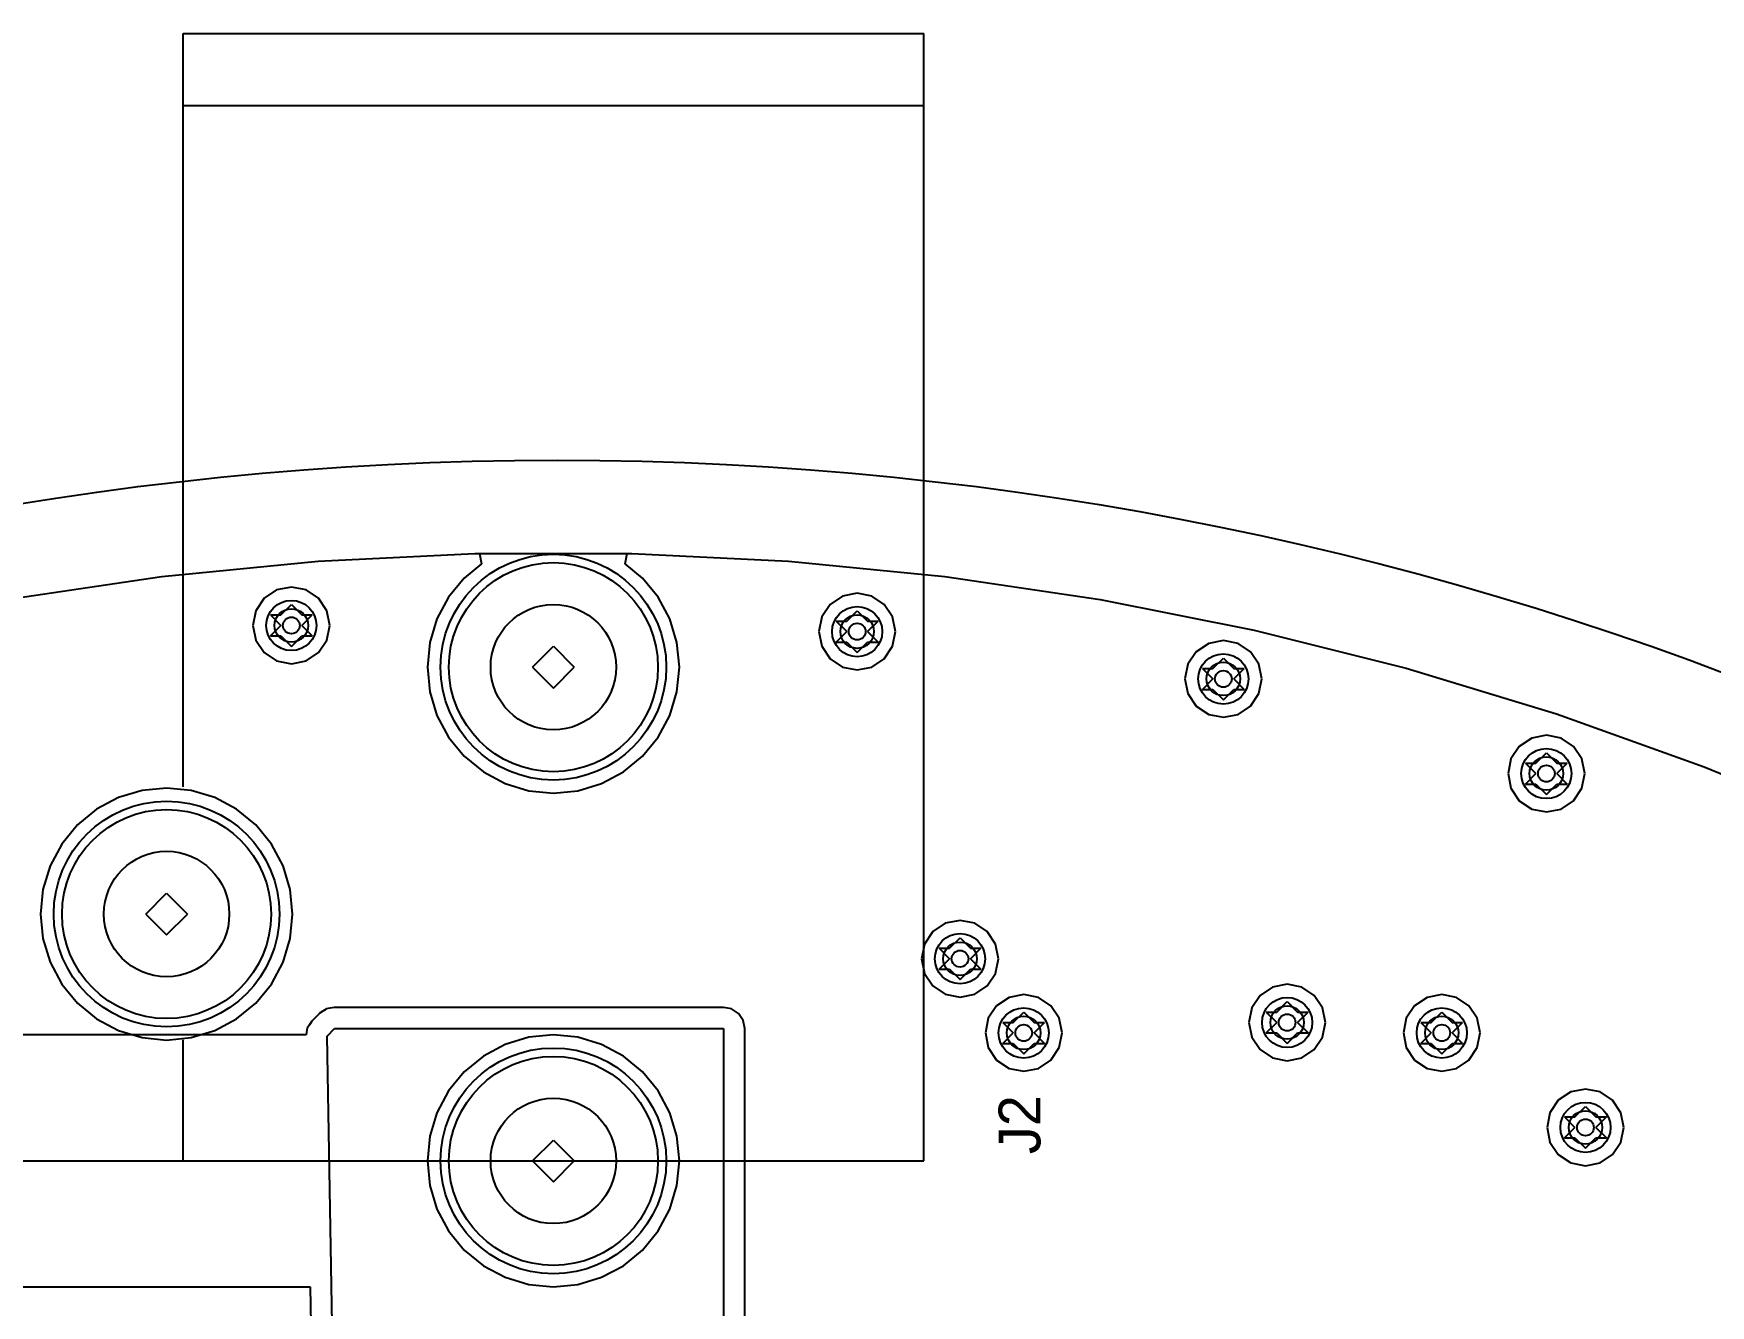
# Model space of a CAD drawing. Header units: millimetres. Extents: x 7.3 to 18.4, y 2.4 to 9.4.
# Drawn here: x 9.126 to 9.929, y 5.27 to 5.878 of the extents above; entities that cross this region are included whole.
import ezdxf

# ---------------------------------------------------------------- set-up
doc = ezdxf.new("R2010")
doc.units = ezdxf.units.MM
doc.header["$MEASUREMENT"] = 0
for name, color, linetype in [('BottomLayer', 5, 'Continuous'), ('BottomSolder', 6, 'Continuous'), ('DrillDrawing', 1, 'Continuous'), ('Mechanical1', 6, 'Continuous'), ('MidLayer1', 16, 'Continuous'), ('MidLayer2', 76, 'Continuous'), ('MultiLayer', 9, 'Continuous'), ('PadHoleLayer', 156, 'Continuous'), ('TopLayer', 1, 'Continuous'), ('TopOverlay', 2, 'Continuous'), ('TopSolder', 216, 'Continuous'), ('ViaHoleLayer', 16, 'Continuous')]:
    doc.layers.add(name, color=color, linetype=linetype)

msp = doc.modelspace()

# ---------------------------------------------------------------- linework, layer by layer
at = {"layer": 'BottomLayer'}
for p, q in [((9.18773, 5.61837), (9.26245, 5.62573)), ((9.26245, 5.62573), (9.33745, 5.62942)), ((9.33745, 5.62942), (9.41255, 5.62942)), ((9.41255, 5.62942), (9.48755, 5.62573)), ((9.48755, 5.62573), (9.56227, 5.61837)), ((9.11345, 5.60735), (9.18773, 5.61837)), ((9.56227, 5.61837), (9.63655, 5.60735)), ((9.63655, 5.60735), (9.7102, 5.5927)), ((9.7102, 5.5927), (9.78304, 5.57446)), ((9.78304, 5.57446), (9.85489, 5.55266)), ((9.85489, 5.55266), (9.9256, 5.52736)), ((9.9256, 5.52736), (9.99497, 5.49863)), ((9.375, 5.39907), (9.36324, 5.39791)), ((9.38676, 5.39791), (9.375, 5.39907)), ((9.35193, 5.39448), (9.3415, 5.38891)), ((9.36324, 5.39791), (9.35193, 5.39448)), ((9.39807, 5.39448), (9.38676, 5.39791)), ((9.4085, 5.38891), (9.39807, 5.39448)), ((9.3415, 5.38891), (9.33237, 5.38141)), ((9.41763, 5.38141), (9.4085, 5.38891)), ((9.33237, 5.38141), (9.32487, 5.37228)), ((9.42513, 5.37228), (9.41763, 5.38141)), ((9.32487, 5.37228), (9.3193, 5.36185)), ((9.4307, 5.36185), (9.42513, 5.37228)), ((9.3193, 5.36185), (9.31587, 5.35054)), ((9.43413, 5.35054), (9.4307, 5.36185)), ((9.31587, 5.35054), (9.31471, 5.33878)), ((9.43529, 5.33878), (9.43413, 5.35054)), ((9.31471, 5.33878), (9.31587, 5.32702)), ((9.43413, 5.32702), (9.43529, 5.33878)), ((9.31587, 5.32702), (9.3193, 5.31571)), ((9.4307, 5.31571), (9.43413, 5.32702)), ((9.3193, 5.31571), (9.32487, 5.30528)), ((9.42513, 5.30528), (9.4307, 5.31571)), ((9.32487, 5.30528), (9.33237, 5.29615)), ((9.41763, 5.29615), (9.42513, 5.30528)), ((9.33237, 5.29615), (9.3415, 5.28865)), ((9.4085, 5.28865), (9.41763, 5.29615)), ((9.3415, 5.28865), (9.35193, 5.28308)), ((9.39807, 5.28308), (9.4085, 5.28865)), ((9.35193, 5.28308), (9.36324, 5.27965)), ((9.36324, 5.27965), (9.375, 5.27849)), ((9.375, 5.27849), (9.38676, 5.27965)), ((9.38676, 5.27965), (9.39807, 5.28308))]:
    msp.add_line(p, q, dxfattribs=at)
for centre, radius in [((9.375, 5.575), 0.05), ((9.24965, 5.59496), 0.008), ((9.52032, 5.59201), 0.008), ((9.69551, 5.56937), 0.008), ((9.85004, 5.52409), 0.008), ((9.18996, 5.45689), 0.05), ((9.56953, 5.43551), 0.008), ((9.6, 5.4), 0.008), ((9.72602, 5.405), 0.008), ((9.8, 5.4), 0.008), ((9.375, 5.33878), 0.05), ((9.86874, 5.3548), 0.008)]:
    msp.add_circle(centre, radius, dxfattribs=at)
at = {"layer": 'BottomSolder'}
for centre, radius in [((9.375, 5.575), 0.054), ((9.24965, 5.59496), 0.012), ((9.52032, 5.59201), 0.012), ((9.69551, 5.56937), 0.012), ((9.85004, 5.52409), 0.012), ((9.18996, 5.45689), 0.054), ((9.56953, 5.43551), 0.012), ((9.72602, 5.405), 0.012), ((9.6, 5.4), 0.012), ((9.8, 5.4), 0.012), ((9.375, 5.33878), 0.054), ((9.86874, 5.3548), 0.012)]:
    msp.add_circle(centre, radius, dxfattribs=at)
at = {"layer": 'DrillDrawing'}
for p, q in [((9.23965, 5.59996), (9.24465, 5.59496)), ((9.23965, 5.59996), (9.24465, 5.59996)), ((9.24465, 5.59996), (9.24965, 5.60496)), ((9.24965, 5.60496), (9.25465, 5.59996)), ((9.25465, 5.59996), (9.25965, 5.59996)), ((9.25465, 5.59496), (9.25965, 5.59996)), ((9.51531, 5.59701), (9.52032, 5.60201)), ((9.52032, 5.60201), (9.52532, 5.59701)), ((9.23965, 5.58996), (9.24465, 5.59496)), ((9.25465, 5.59496), (9.25965, 5.58996)), ((9.51032, 5.59701), (9.51531, 5.59201)), ((9.51032, 5.59701), (9.51531, 5.59701)), ((9.51032, 5.58701), (9.51531, 5.59201)), ((9.52532, 5.59701), (9.53031, 5.59701)), ((9.52532, 5.59201), (9.53031, 5.59701)), ((9.52532, 5.59201), (9.53031, 5.58701)), ((9.23965, 5.58996), (9.24465, 5.58996)), ((9.24465, 5.58996), (9.24965, 5.58496)), ((9.24965, 5.58496), (9.25465, 5.58996)), ((9.25465, 5.58996), (9.25965, 5.58996)), ((9.365, 5.575), (9.375, 5.585)), ((9.375, 5.585), (9.385, 5.575)), ((9.51032, 5.58701), (9.51531, 5.58701)), ((9.51531, 5.58701), (9.52032, 5.58201)), ((9.52032, 5.58201), (9.52532, 5.58701)), ((9.52532, 5.58701), (9.53031, 5.58701)), ((9.69051, 5.57437), (9.69551, 5.57937)), ((9.69551, 5.57937), (9.70051, 5.57437)), ((9.365, 5.575), (9.375, 5.565)), ((9.375, 5.565), (9.385, 5.575)), ((9.68551, 5.57437), (9.69051, 5.56937)), ((9.68551, 5.57437), (9.69051, 5.57437)), ((9.68551, 5.56437), (9.69051, 5.56937)), ((9.70051, 5.57437), (9.70551, 5.57437)), ((9.70051, 5.56937), (9.70551, 5.57437)), ((9.70051, 5.56937), (9.70551, 5.56437)), ((9.68551, 5.56437), (9.69051, 5.56437)), ((9.69051, 5.56437), (9.69551, 5.55937)), ((9.69551, 5.55937), (9.70051, 5.56437)), ((9.70051, 5.56437), (9.70551, 5.56437)), ((9.84004, 5.52909), (9.84504, 5.52409)), ((9.84004, 5.52909), (9.84504, 5.52909)), ((9.84504, 5.52909), (9.85004, 5.53409)), ((9.85004, 5.53409), (9.85504, 5.52909)), ((9.85504, 5.52909), (9.86004, 5.52909)), ((9.85504, 5.52409), (9.86004, 5.52909)), ((9.84004, 5.51909), (9.84504, 5.52409)), ((9.85504, 5.52409), (9.86004, 5.51909)), ((9.84004, 5.51909), (9.84504, 5.51909)), ((9.84504, 5.51909), (9.85004, 5.51409)), ((9.85004, 5.51409), (9.85504, 5.51909)), ((9.85504, 5.51909), (9.86004, 5.51909)), ((9.17996, 5.45689), (9.18996, 5.46689)), ((9.18996, 5.46689), (9.19996, 5.45689)), ((9.17996, 5.45689), (9.18996, 5.44689)), ((9.18996, 5.44689), (9.19996, 5.45689)), ((9.55953, 5.44051), (9.56453, 5.43551)), ((9.55953, 5.44051), (9.56453, 5.44051)), ((9.56453, 5.44051), (9.56953, 5.44551)), ((9.56953, 5.44551), (9.57453, 5.44051)), ((9.57453, 5.44051), (9.57953, 5.44051)), ((9.57453, 5.43551), (9.57953, 5.44051)), ((9.55953, 5.43051), (9.56453, 5.43551)), ((9.57453, 5.43551), (9.57953, 5.43051)), ((9.55953, 5.43051), (9.56453, 5.43051)), ((9.56453, 5.43051), (9.56953, 5.42551)), ((9.56953, 5.42551), (9.57453, 5.43051)), ((9.57453, 5.43051), (9.57953, 5.43051)), ((9.595, 5.405), (9.6, 5.41)), ((9.6, 5.41), (9.605, 5.405)), ((9.71602, 5.41), (9.72102, 5.405)), ((9.71602, 5.41), (9.72102, 5.41)), ((9.72102, 5.41), (9.72602, 5.415)), ((9.72602, 5.415), (9.73102, 5.41)), ((9.73102, 5.41), (9.73602, 5.41)), ((9.73102, 5.405), (9.73602, 5.41)), ((9.795, 5.405), (9.8, 5.41)), ((9.8, 5.41), (9.805, 5.405)), ((9.59, 5.405), (9.595, 5.4)), ((9.59, 5.405), (9.595, 5.405)), ((9.59, 5.395), (9.595, 5.4)), ((9.605, 5.405), (9.61, 5.405)), ((9.605, 5.4), (9.61, 5.405)), ((9.605, 5.4), (9.61, 5.395)), ((9.71602, 5.4), (9.72102, 5.405)), ((9.71602, 5.4), (9.72102, 5.4)), ((9.72102, 5.4), (9.72602, 5.395)), ((9.72602, 5.395), (9.73102, 5.4)), ((9.73102, 5.405), (9.73602, 5.4)), ((9.73102, 5.4), (9.73602, 5.4)), ((9.79, 5.405), (9.795, 5.4)), ((9.79, 5.405), (9.795, 5.405)), ((9.79, 5.395), (9.795, 5.4)), ((9.805, 5.405), (9.81, 5.405)), ((9.805, 5.4), (9.81, 5.405)), ((9.805, 5.4), (9.81, 5.395)), ((9.59, 5.395), (9.595, 5.395)), ((9.595, 5.395), (9.6, 5.39)), ((9.6, 5.39), (9.605, 5.395)), ((9.605, 5.395), (9.61, 5.395)), ((9.79, 5.395), (9.795, 5.395)), ((9.795, 5.395), (9.8, 5.39)), ((9.8, 5.39), (9.805, 5.395)), ((9.805, 5.395), (9.81, 5.395)), ((9.85874, 5.3598), (9.86374, 5.3548)), ((9.85874, 5.3598), (9.86374, 5.3598)), ((9.86374, 5.3598), (9.86874, 5.3648)), ((9.86874, 5.3648), (9.87374, 5.3598)), ((9.87374, 5.3598), (9.87874, 5.3598)), ((9.87374, 5.3548), (9.87874, 5.3598)), ((9.85874, 5.3498), (9.86374, 5.3548)), ((9.87374, 5.3548), (9.87874, 5.3498)), ((9.365, 5.33878), (9.375, 5.34878)), ((9.375, 5.34878), (9.385, 5.33878)), ((9.85874, 5.3498), (9.86374, 5.3498)), ((9.86374, 5.3498), (9.86874, 5.3448)), ((9.86874, 5.3448), (9.87374, 5.3498)), ((9.87374, 5.3498), (9.87874, 5.3498)), ((9.365, 5.33878), (9.375, 5.32878)), ((9.375, 5.32878), (9.385, 5.33878))]:
    msp.add_line(p, q, dxfattribs=at)
at = {"layer": 'Mechanical1'}
msp.add_circle((9.37681, 4.09921), 1.5748, dxfattribs=at)
at = {"layer": 'MidLayer1'}
for p, q in [((9.18773, 5.61837), (9.26245, 5.62573)), ((9.26245, 5.62573), (9.33745, 5.62942)), ((9.33745, 5.62942), (9.41255, 5.62942)), ((9.41255, 5.62942), (9.48755, 5.62573)), ((9.48755, 5.62573), (9.56227, 5.61837)), ((9.11345, 5.60735), (9.18773, 5.61837)), ((9.56227, 5.61837), (9.63655, 5.60735)), ((9.63655, 5.60735), (9.7102, 5.5927)), ((9.7102, 5.5927), (9.78304, 5.57446)), ((9.78304, 5.57446), (9.85489, 5.55266)), ((9.85489, 5.55266), (9.9256, 5.52736)), ((9.9256, 5.52736), (9.99497, 5.49863)), ((9.375, 5.39907), (9.36324, 5.39791)), ((9.38676, 5.39791), (9.375, 5.39907)), ((9.35193, 5.39448), (9.3415, 5.38891)), ((9.36324, 5.39791), (9.35193, 5.39448)), ((9.39807, 5.39448), (9.38676, 5.39791)), ((9.4085, 5.38891), (9.39807, 5.39448)), ((9.3415, 5.38891), (9.33237, 5.38141)), ((9.41763, 5.38141), (9.4085, 5.38891)), ((9.33237, 5.38141), (9.32487, 5.37228)), ((9.42513, 5.37228), (9.41763, 5.38141)), ((9.32487, 5.37228), (9.3193, 5.36185)), ((9.4307, 5.36185), (9.42513, 5.37228)), ((9.3193, 5.36185), (9.31587, 5.35054)), ((9.43413, 5.35054), (9.4307, 5.36185)), ((9.31587, 5.35054), (9.31471, 5.33878)), ((9.43529, 5.33878), (9.43413, 5.35054)), ((9.31471, 5.33878), (9.31587, 5.32702)), ((9.43413, 5.32702), (9.43529, 5.33878)), ((9.31587, 5.32702), (9.3193, 5.31571)), ((9.4307, 5.31571), (9.43413, 5.32702)), ((9.3193, 5.31571), (9.32487, 5.30528)), ((9.42513, 5.30528), (9.4307, 5.31571)), ((9.32487, 5.30528), (9.33237, 5.29615)), ((9.41763, 5.29615), (9.42513, 5.30528)), ((9.33237, 5.29615), (9.3415, 5.28865)), ((9.4085, 5.28865), (9.41763, 5.29615)), ((9.3415, 5.28865), (9.35193, 5.28308)), ((9.39807, 5.28308), (9.4085, 5.28865)), ((9.35193, 5.28308), (9.36324, 5.27965)), ((9.36324, 5.27965), (9.375, 5.27849)), ((9.375, 5.27849), (9.38676, 5.27965)), ((9.38676, 5.27965), (9.39807, 5.28308))]:
    msp.add_line(p, q, dxfattribs=at)
for centre, radius in [((9.375, 5.575), 0.05), ((9.24965, 5.59496), 0.008), ((9.52032, 5.59201), 0.008), ((9.69551, 5.56937), 0.008), ((9.85004, 5.52409), 0.008), ((9.18996, 5.45689), 0.05), ((9.56953, 5.43551), 0.008), ((9.6, 5.4), 0.008), ((9.72602, 5.405), 0.008), ((9.8, 5.4), 0.008), ((9.375, 5.33878), 0.05), ((9.86874, 5.3548), 0.008)]:
    msp.add_circle(centre, radius, dxfattribs=at)
at = {"layer": 'MidLayer2'}
for p, q in [((9.18773, 5.61837), (9.26245, 5.62573)), ((9.26245, 5.62573), (9.33745, 5.62942)), ((9.34063, 5.62442), (9.33237, 5.61763)), ((9.33745, 5.62942), (9.33972, 5.62942)), ((9.33972, 5.62942), (9.34063, 5.62442)), ((9.40937, 5.62442), (9.41028, 5.62942)), ((9.41763, 5.61763), (9.40937, 5.62442)), ((9.41028, 5.62942), (9.41255, 5.62942)), ((9.41255, 5.62942), (9.48755, 5.62573)), ((9.48755, 5.62573), (9.56227, 5.61837)), ((9.11345, 5.60735), (9.18773, 5.61837)), ((9.33237, 5.61763), (9.32487, 5.6085)), ((9.42513, 5.6085), (9.41763, 5.61763)), ((9.56227, 5.61837), (9.63655, 5.60735)), ((9.23667, 5.60794), (9.23269, 5.60198)), ((9.24262, 5.61192), (9.23667, 5.60794)), ((9.24965, 5.61331), (9.24262, 5.61192)), ((9.25667, 5.61192), (9.24965, 5.61331)), ((9.26262, 5.60794), (9.25667, 5.61192)), ((9.2666, 5.60198), (9.26262, 5.60794)), ((9.32487, 5.6085), (9.3193, 5.59807)), ((9.4307, 5.59807), (9.42513, 5.6085)), ((9.51329, 5.60896), (9.50734, 5.60499)), ((9.52032, 5.61036), (9.51329, 5.60896)), ((9.52734, 5.60896), (9.52032, 5.61036)), ((9.53329, 5.60499), (9.52734, 5.60896)), ((9.23269, 5.60198), (9.23129, 5.59496)), ((9.268, 5.59496), (9.2666, 5.60198)), ((9.50734, 5.60499), (9.50336, 5.59903)), ((9.53727, 5.59903), (9.53329, 5.60499)), ((9.63655, 5.60735), (9.7102, 5.5927)), ((9.23129, 5.59496), (9.23269, 5.58794)), ((9.2666, 5.58794), (9.268, 5.59496)), ((9.3193, 5.59807), (9.31587, 5.58676)), ((9.43413, 5.58676), (9.4307, 5.59807)), ((9.50336, 5.59903), (9.50196, 5.59201)), ((9.50196, 5.59201), (9.50336, 5.58498)), ((9.53867, 5.59201), (9.53727, 5.59903)), ((9.53727, 5.58498), (9.53867, 5.59201)), ((9.7102, 5.5927), (9.78304, 5.57446)), ((9.23269, 5.58794), (9.23667, 5.58198)), ((9.26262, 5.58198), (9.2666, 5.58794)), ((9.31587, 5.58676), (9.31471, 5.575)), ((9.43529, 5.575), (9.43413, 5.58676)), ((9.50336, 5.58498), (9.50734, 5.57903)), ((9.53329, 5.57903), (9.53727, 5.58498)), ((9.68849, 5.58633), (9.68253, 5.58235)), ((9.69551, 5.58772), (9.68849, 5.58633)), ((9.70253, 5.58633), (9.69551, 5.58772)), ((9.70849, 5.58235), (9.70253, 5.58633)), ((9.23667, 5.58198), (9.24262, 5.57801)), ((9.24262, 5.57801), (9.24965, 5.57661)), ((9.24965, 5.57661), (9.25667, 5.57801)), ((9.25667, 5.57801), (9.26262, 5.58198)), ((9.50734, 5.57903), (9.51329, 5.57505)), ((9.52734, 5.57505), (9.53329, 5.57903)), ((9.67856, 5.57639), (9.67716, 5.56937)), ((9.68253, 5.58235), (9.67856, 5.57639)), ((9.71247, 5.57639), (9.70849, 5.58235)), ((9.71386, 5.56937), (9.71247, 5.57639)), ((9.31471, 5.575), (9.31587, 5.56324)), ((9.43413, 5.56324), (9.43529, 5.575)), ((9.51329, 5.57505), (9.52032, 5.57366)), ((9.52032, 5.57366), (9.52734, 5.57505)), ((9.67716, 5.56937), (9.67856, 5.56235)), ((9.71247, 5.56235), (9.71386, 5.56937)), ((9.78304, 5.57446), (9.85489, 5.55266)), ((9.31587, 5.56324), (9.3193, 5.55193)), ((9.4307, 5.55193), (9.43413, 5.56324)), ((9.67856, 5.56235), (9.68253, 5.55639)), ((9.70849, 5.55639), (9.71247, 5.56235)), ((9.3193, 5.55193), (9.32487, 5.5415)), ((9.42513, 5.5415), (9.4307, 5.55193)), ((9.68253, 5.55639), (9.68849, 5.55241)), ((9.68849, 5.55241), (9.69551, 5.55102)), ((9.69551, 5.55102), (9.70253, 5.55241)), ((9.70253, 5.55241), (9.70849, 5.55639)), ((9.85489, 5.55266), (9.9256, 5.52736)), ((9.32487, 5.5415), (9.33237, 5.53237)), ((9.41763, 5.53237), (9.42513, 5.5415)), ((9.83706, 5.53707), (9.83308, 5.53112)), ((9.84302, 5.54105), (9.83706, 5.53707)), ((9.85004, 5.54245), (9.84302, 5.54105)), ((9.85706, 5.54105), (9.85004, 5.54245)), ((9.86302, 5.53707), (9.85706, 5.54105)), ((9.86699, 5.53112), (9.86302, 5.53707)), ((9.33237, 5.53237), (9.3415, 5.52487)), ((9.4085, 5.52487), (9.41763, 5.53237)), ((9.83308, 5.53112), (9.83169, 5.52409)), ((9.86839, 5.52409), (9.86699, 5.53112)), ((9.3415, 5.52487), (9.35193, 5.5193)), ((9.39807, 5.5193), (9.4085, 5.52487)), ((9.83169, 5.52409), (9.83308, 5.51707)), ((9.86699, 5.51707), (9.86839, 5.52409)), ((9.9256, 5.52736), (9.99497, 5.49863)), ((9.16689, 5.51259), (9.15647, 5.50702)), ((9.1782, 5.51602), (9.16689, 5.51259)), ((9.18996, 5.51718), (9.1782, 5.51602)), ((9.20172, 5.51602), (9.18996, 5.51718)), ((9.21303, 5.51259), (9.20172, 5.51602)), ((9.22346, 5.50702), (9.21303, 5.51259)), ((9.35193, 5.5193), (9.36324, 5.51587)), ((9.36324, 5.51587), (9.375, 5.51471)), ((9.375, 5.51471), (9.38676, 5.51587)), ((9.38676, 5.51587), (9.39807, 5.5193)), ((9.83308, 5.51707), (9.83706, 5.51112)), ((9.86302, 5.51112), (9.86699, 5.51707)), ((9.15647, 5.50702), (9.14733, 5.49952)), ((9.23259, 5.49952), (9.22346, 5.50702)), ((9.83706, 5.51112), (9.84302, 5.50714)), ((9.84302, 5.50714), (9.85004, 5.50574)), ((9.85004, 5.50574), (9.85706, 5.50714)), ((9.85706, 5.50714), (9.86302, 5.51112)), ((9.14733, 5.49952), (9.13983, 5.49039)), ((9.24009, 5.49039), (9.23259, 5.49952)), ((9.13983, 5.49039), (9.13426, 5.47996)), ((9.24566, 5.47996), (9.24009, 5.49039)), ((9.13426, 5.47996), (9.13083, 5.46865)), ((9.24909, 5.46865), (9.24566, 5.47996)), ((9.13083, 5.46865), (9.12967, 5.45689)), ((9.25025, 5.45689), (9.24909, 5.46865)), ((9.12967, 5.45689), (9.13083, 5.44513)), ((9.24909, 5.44513), (9.25025, 5.45689)), ((9.55655, 5.44849), (9.55257, 5.44254)), ((9.5625, 5.45247), (9.55655, 5.44849)), ((9.56953, 5.45386), (9.5625, 5.45247)), ((9.57655, 5.45247), (9.56953, 5.45386)), ((9.5825, 5.44849), (9.57655, 5.45247)), ((9.58648, 5.44254), (9.5825, 5.44849)), ((9.13083, 5.44513), (9.13426, 5.43382)), ((9.24566, 5.43382), (9.24909, 5.44513)), ((9.55257, 5.44254), (9.55118, 5.43551)), ((9.58788, 5.43551), (9.58648, 5.44254)), ((9.13426, 5.43382), (9.13983, 5.42339)), ((9.24009, 5.42339), (9.24566, 5.43382)), ((9.55118, 5.43551), (9.55257, 5.42849)), ((9.58648, 5.42849), (9.58788, 5.43551)), ((9.13983, 5.42339), (9.14733, 5.41426)), ((9.23259, 5.41426), (9.24009, 5.42339)), ((9.55257, 5.42849), (9.55655, 5.42253)), ((9.5825, 5.42253), (9.58648, 5.42849)), ((9.72602, 5.42335), (9.719, 5.42196)), ((9.73305, 5.42196), (9.72602, 5.42335)), ((9.55655, 5.42253), (9.5625, 5.41856)), ((9.5625, 5.41856), (9.56953, 5.41716)), ((9.56953, 5.41716), (9.57655, 5.41856)), ((9.57655, 5.41856), (9.5825, 5.42253)), ((9.59298, 5.41696), (9.58702, 5.41298)), ((9.6, 5.41835), (9.59298, 5.41696)), ((9.60702, 5.41696), (9.6, 5.41835)), ((9.61298, 5.41298), (9.60702, 5.41696)), ((9.71305, 5.41798), (9.70907, 5.41202)), ((9.719, 5.42196), (9.71305, 5.41798)), ((9.739, 5.41798), (9.73305, 5.42196)), ((9.74298, 5.41202), (9.739, 5.41798)), ((9.79298, 5.41696), (9.78702, 5.41298)), ((9.8, 5.41835), (9.79298, 5.41696)), ((9.80702, 5.41696), (9.8, 5.41835)), ((9.81298, 5.41298), (9.80702, 5.41696)), ((9.14733, 5.41426), (9.15647, 5.40676)), ((9.22346, 5.40676), (9.23259, 5.41426)), ((9.58702, 5.41298), (9.58304, 5.40702)), ((9.61696, 5.40702), (9.61298, 5.41298)), ((9.70907, 5.41202), (9.70767, 5.405)), ((9.74438, 5.405), (9.74298, 5.41202)), ((9.78702, 5.41298), (9.78304, 5.40702)), ((9.81696, 5.40702), (9.81298, 5.41298)), ((9.15647, 5.40676), (9.16689, 5.40119)), ((9.16689, 5.40119), (9.1782, 5.39776)), ((9.20172, 5.39776), (9.21303, 5.40119)), ((9.21303, 5.40119), (9.22346, 5.40676)), ((9.375, 5.39907), (9.36324, 5.39791)), ((9.38676, 5.39791), (9.375, 5.39907)), ((9.58304, 5.40702), (9.58165, 5.4)), ((9.58165, 5.4), (9.58304, 5.39298)), ((9.61835, 5.4), (9.61696, 5.40702)), ((9.61696, 5.39298), (9.61835, 5.4)), ((9.70767, 5.405), (9.70907, 5.39798)), ((9.74298, 5.39798), (9.74438, 5.405)), ((9.78304, 5.40702), (9.78165, 5.4)), ((9.78165, 5.4), (9.78304, 5.39298)), ((9.81835, 5.4), (9.81696, 5.40702)), ((9.81696, 5.39298), (9.81835, 5.4)), ((9.1782, 5.39776), (9.18996, 5.3966)), ((9.18996, 5.3966), (9.20172, 5.39776)), ((9.35193, 5.39448), (9.3415, 5.38891)), ((9.36324, 5.39791), (9.35193, 5.39448)), ((9.39807, 5.39448), (9.38676, 5.39791)), ((9.4085, 5.38891), (9.39807, 5.39448)), ((9.58304, 5.39298), (9.58702, 5.38702)), ((9.61298, 5.38702), (9.61696, 5.39298)), ((9.70907, 5.39798), (9.71305, 5.39202)), ((9.71305, 5.39202), (9.719, 5.38804)), ((9.73305, 5.38804), (9.739, 5.39202)), ((9.739, 5.39202), (9.74298, 5.39798)), ((9.78304, 5.39298), (9.78702, 5.38702)), ((9.81298, 5.38702), (9.81696, 5.39298)), ((9.3415, 5.38891), (9.33237, 5.38141)), ((9.41763, 5.38141), (9.4085, 5.38891)), ((9.58702, 5.38702), (9.59298, 5.38304)), ((9.59298, 5.38304), (9.6, 5.38165)), ((9.6, 5.38165), (9.60702, 5.38304)), ((9.60702, 5.38304), (9.61298, 5.38702)), ((9.719, 5.38804), (9.72602, 5.38665)), ((9.72602, 5.38665), (9.73305, 5.38804)), ((9.78702, 5.38702), (9.79298, 5.38304)), ((9.79298, 5.38304), (9.8, 5.38165)), ((9.8, 5.38165), (9.80702, 5.38304)), ((9.80702, 5.38304), (9.81298, 5.38702)), ((9.33237, 5.38141), (9.32487, 5.37228)), ((9.42513, 5.37228), (9.41763, 5.38141)), ((9.32487, 5.37228), (9.3193, 5.36185)), ((9.4307, 5.36185), (9.42513, 5.37228)), ((9.85576, 5.36778), (9.85178, 5.36183)), ((9.86172, 5.37176), (9.85576, 5.36778)), ((9.86874, 5.37316), (9.86172, 5.37176)), ((9.87576, 5.37176), (9.86874, 5.37316)), ((9.88172, 5.36778), (9.87576, 5.37176)), ((9.8857, 5.36183), (9.88172, 5.36778)), ((9.3193, 5.36185), (9.31587, 5.35054)), ((9.43413, 5.35054), (9.4307, 5.36185)), ((9.85178, 5.36183), (9.85039, 5.3548)), ((9.88709, 5.3548), (9.8857, 5.36183)), ((9.85039, 5.3548), (9.85178, 5.34778)), ((9.8857, 5.34778), (9.88709, 5.3548)), ((9.31587, 5.35054), (9.31471, 5.33878)), ((9.43529, 5.33878), (9.43413, 5.35054)), ((9.85178, 5.34778), (9.85576, 5.34183)), ((9.88172, 5.34183), (9.8857, 5.34778)), ((9.31471, 5.33878), (9.31587, 5.32702)), ((9.43413, 5.32702), (9.43529, 5.33878)), ((9.85576, 5.34183), (9.86172, 5.33785)), ((9.86172, 5.33785), (9.86874, 5.33645)), ((9.86874, 5.33645), (9.87576, 5.33785)), ((9.87576, 5.33785), (9.88172, 5.34183)), ((9.31587, 5.32702), (9.3193, 5.31571)), ((9.4307, 5.31571), (9.43413, 5.32702)), ((9.3193, 5.31571), (9.32487, 5.30528)), ((9.42513, 5.30528), (9.4307, 5.31571)), ((9.32487, 5.30528), (9.33237, 5.29615)), ((9.41763, 5.29615), (9.42513, 5.30528)), ((9.33237, 5.29615), (9.3415, 5.28865)), ((9.4085, 5.28865), (9.41763, 5.29615)), ((9.3415, 5.28865), (9.35193, 5.28308)), ((9.39807, 5.28308), (9.4085, 5.28865)), ((9.35193, 5.28308), (9.36324, 5.27965)), ((9.36324, 5.27965), (9.375, 5.27849)), ((9.375, 5.27849), (9.38676, 5.27965)), ((9.38676, 5.27965), (9.39807, 5.28308))]:
    msp.add_line(p, q, dxfattribs=at)
for centre, radius in [((9.375, 5.575), 0.05), ((9.24965, 5.59496), 0.008), ((9.52032, 5.59201), 0.008), ((9.69551, 5.56937), 0.008), ((9.85004, 5.52409), 0.008), ((9.18996, 5.45689), 0.05), ((9.56953, 5.43551), 0.008), ((9.6, 5.4), 0.008), ((9.72602, 5.405), 0.008), ((9.8, 5.4), 0.008), ((9.375, 5.33878), 0.05), ((9.86874, 5.3548), 0.008)]:
    msp.add_circle(centre, radius, dxfattribs=at)
at = {"layer": 'MultiLayer'}
for centre, radius in [((9.375, 5.575), 0.05), ((9.24965, 5.59496), 0.008), ((9.52032, 5.59201), 0.008), ((9.69551, 5.56937), 0.008), ((9.85004, 5.52409), 0.008), ((9.18996, 5.45689), 0.05), ((9.56953, 5.43551), 0.008), ((9.6, 5.4), 0.008), ((9.72602, 5.405), 0.008), ((9.8, 5.4), 0.008), ((9.375, 5.33878), 0.05), ((9.86874, 5.3548), 0.008)]:
    msp.add_circle(centre, radius, dxfattribs=at)
at = {"layer": 'PadHoleLayer'}
for centre in [(9.375, 5.575), (9.18996, 5.45689), (9.375, 5.33878)]:
    msp.add_circle(centre, 0.03, dxfattribs=at)
at = {"layer": 'TopLayer'}
for p, q in [((9.18773, 5.61837), (9.26245, 5.62573)), ((9.26245, 5.62573), (9.33745, 5.62942)), ((9.33745, 5.62942), (9.41255, 5.62942)), ((9.41255, 5.62942), (9.48755, 5.62573)), ((9.48755, 5.62573), (9.56227, 5.61837)), ((9.11345, 5.60735), (9.18773, 5.61837)), ((9.56227, 5.61837), (9.63655, 5.60735)), ((9.63655, 5.60735), (9.7102, 5.5927)), ((9.7102, 5.5927), (9.78304, 5.57446)), ((9.78304, 5.57446), (9.85489, 5.55266)), ((9.85489, 5.55266), (9.9256, 5.52736)), ((9.9256, 5.52736), (9.99497, 5.49863)), ((9.26297, 5.40919), (9.25947, 5.40563)), ((9.26301, 5.40922), (9.26297, 5.40919)), ((9.26303, 5.40926), (9.26301, 5.40922)), ((9.26465, 5.41034), (9.26303, 5.40926)), ((9.26626, 5.41143), (9.26465, 5.41034)), ((9.2663, 5.41144), (9.26626, 5.41143)), ((9.26634, 5.41147), (9.2663, 5.41144)), ((9.26825, 5.41185), (9.26634, 5.41147)), ((9.27015, 5.41224), (9.26825, 5.41185)), ((9.2702, 5.41223), (9.27015, 5.41224)), ((9.27024, 5.41224), (9.2702, 5.41223)), ((9.45634, 5.41224), (9.27024, 5.41224)), ((9.46024, 5.41147), (9.45634, 5.41224)), ((9.46355, 5.40926), (9.46024, 5.41147)), ((9.46576, 5.40595), (9.46355, 5.40926)), ((9.25667, 5.39907), (8.92619, 5.39907)), ((9.25691, 5.4003), (9.25667, 5.39907)), ((9.25725, 5.40221), (9.25691, 5.4003)), ((9.25728, 5.40225), (9.25725, 5.40221)), ((9.25729, 5.4023), (9.25728, 5.40225)), ((9.25835, 5.40392), (9.25729, 5.4023)), ((9.2594, 5.40556), (9.25835, 5.40392)), ((9.25944, 5.40559), (9.2594, 5.40556)), ((9.25947, 5.40563), (9.25944, 5.40559)), ((9.26674, 5.39848), (9.27024, 5.40205)), ((9.27024, 5.40205), (9.45634, 5.40205)), ((9.45634, 5.40205), (9.45634, 4.82219)), ((9.46653, 5.40205), (9.46576, 5.40595)), ((9.46653, 4.89306), (9.46653, 5.40205)), ((9.27723, 4.80854), (9.26674, 5.39848)), ((8.90122, 5.33878), (9.375, 5.33878)), ((8.90122, 5.27849), (9.25868, 5.27849)), ((9.25868, 5.27849), (9.26704, 4.80836))]:
    msp.add_line(p, q, dxfattribs=at)
for centre, radius in [((9.375, 5.575), 0.05), ((9.24965, 5.59496), 0.008), ((9.52032, 5.59201), 0.008), ((9.69551, 5.56937), 0.008), ((9.85004, 5.52409), 0.008), ((9.18996, 5.45689), 0.05), ((9.56953, 5.43551), 0.008), ((9.6, 5.4), 0.008), ((9.72602, 5.405), 0.008), ((9.8, 5.4), 0.008), ((9.375, 5.33878), 0.05), ((9.86874, 5.3548), 0.008)]:
    msp.add_circle(centre, radius, dxfattribs=at)
at = {"layer": 'TopOverlay'}
for p, q in [((9.19783, 5.87815), (9.55217, 5.87815)), ((9.19783, 5.51778), (9.19783, 5.87815)), ((9.55217, 5.33878), (9.55217, 5.87815)), ((9.19783, 5.84378), (9.55217, 5.84378)), ((9.19783, 5.33878), (9.19783, 5.39678)), ((9.19783, 5.33878), (9.55217, 5.33878))]:
    msp.add_line(p, q, dxfattribs=at)
at = {"layer": 'TopSolder'}
for centre, radius in [((9.375, 5.575), 0.054), ((9.24965, 5.59496), 0.012), ((9.52032, 5.59201), 0.012), ((9.69551, 5.56937), 0.012), ((9.85004, 5.52409), 0.012), ((9.18996, 5.45689), 0.054), ((9.56953, 5.43551), 0.012), ((9.72602, 5.405), 0.012), ((9.6, 5.4), 0.012), ((9.8, 5.4), 0.012), ((9.375, 5.33878), 0.054), ((9.86874, 5.3548), 0.012)]:
    msp.add_circle(centre, radius, dxfattribs=at)
at = {"layer": 'ViaHoleLayer'}
for centre in [(9.24965, 5.59496), (9.52032, 5.59201), (9.69551, 5.56937), (9.85004, 5.52409), (9.56953, 5.43551), (9.72602, 5.405), (9.6, 5.4), (9.8, 5.4), (9.86874, 5.3548)]:
    msp.add_circle(centre, 0.004, dxfattribs=at)

# ---------------------------------------------------------------- texts
at = {"layer": 'TopOverlay'}
msp.add_text('J2', height=0.02, rotation=90, dxfattribs=at).set_placement((9.608, 5.342))

doc.saveas('drawing.dxf')
